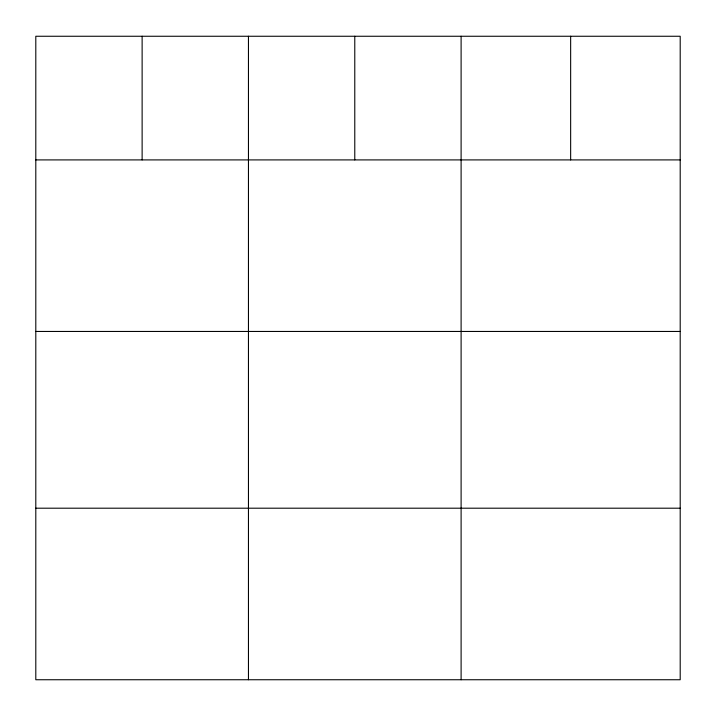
<?xml version="1.0" encoding="UTF-8"?>
<svg xmlns="http://www.w3.org/2000/svg" width="716" height="716" viewBox="0 0 716 716"><rect width="100%" height="100%" fill="white"/><g stroke="black" fill="none" stroke-linecap="round" stroke-linejoin="round"><path stroke-width="1.07" d="M680.2 159.91L680.2 679.744L35.8 679.744L35.8 36.256L680.2 36.256L680.2 159.91L35.8 159.91M35.8 331.454L680.2 331.454M35.8 508.199L680.2 508.199M570.652 36.256L570.652 159.91M461.104 36.256L461.104 679.744M354.778 36.256L354.778 159.91M248.452 36.256L248.452 679.744M142.126 36.256L142.126 159.91"/></g></svg>
